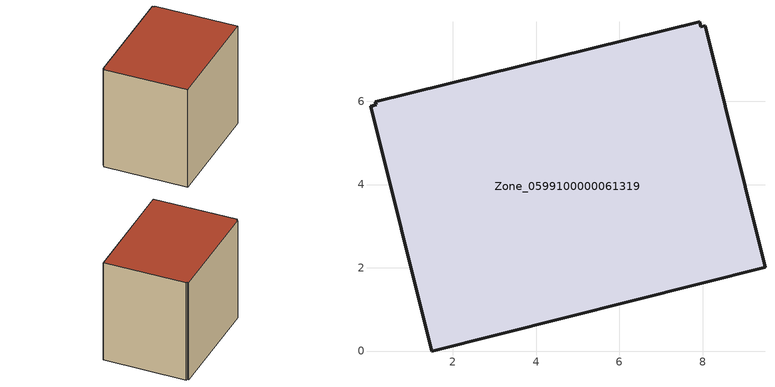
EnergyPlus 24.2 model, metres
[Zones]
Zone_0599100000061319
 floor ground (C_G): 0.02,5.88 0.15,5.91 0.14,5.99 7.93,7.91 7.96,7.79 8.06,7.81 9.5,2.01 1.49,0 z0
 wall outside (C_F): 8.06,7.81 7.96,7.79 7.93,7.91 0.14,5.99 0.15,5.91 0.02,5.88 1.49,0 9.5,2.01 8.06,7.81 z0:7.67
 roof outside (C_R): 0.15,5.91 0.02,5.88 1.49,0 9.5,2.01 8.06,7.81 7.96,7.79 7.93,7.91 0.14,5.99 z7.67
[BUILDING]
Pand.0599100000061319: North Axis=0; Terrain=City; Loads Convergence Tolerance Value=0.04; Temperature Convergence Tolerance Value=0.4; Solar Distribution=FullExterior; Maximum Number of Warmup Days=25; Minimum Number of Warmup Days=1
[Site:Location]
Rotterdam.The.Hague.AP_ZH_NLD Design_Conditions: Latitude=51.96; Longitude=4.45; Time Zone=1; Elevation=-4.5
[SITE:GROUNDTEMPERATURE:BUILDINGSURFACE]
18, 18, 18, 18, 18, 18, 18, 18, 18, 18, 18, 18
[MATERIAL] Thermal Absorptance=0.9; Solar Absorptance=0.7; Visible Absorptance=0.7
Name | Roughness | Thickness | Conductivity | Density | Specific Heat
G.TI.1946-1964 | MediumSmooth | 0.15 | 1 | 540 | 1210
F.TI.1946-1964 | Rough | 0.3 | 0.857143 | 1920 | 840
R.TI.1946-1964 | MediumRough | 0.2 | 0.277778 | 1500 | 1000
[CONSTRUCTION]
C_G: G.TI.1946-1964
C_F: F.TI.1946-1964
C_R: R.TI.1946-1964
[ZONE]
Zone_0599100000061319: Type=1; Multiplier=1; Ceiling Height=Autocalculate; Volume=Autocalculate; Floor Area=autocalculate; Part of Total Floor Area=Yes
[ZONEINFILTRATION:DESIGNFLOWRATE]
Infil_Zone_0599100000061319: Zone or ZoneList or Space or SpaceList=Zone_0599100000061319; Schedule=AlwaysOn; Design Flow Rate Calculation Method=Flow/Area; Flow Rate per Floor Area=0.003; Constant Term Coefficient=1; Temperature Term Coefficient=0; Velocity Term Coefficient=0; Velocity Squared Term Coefficient=0
[HVACTEMPLATE:ZONE:IDEALLOADSAIRSYSTEM]
Zone_0599100000061319: Maximum Heating Supply Air Temperature=50; Minimum Cooling Supply Air Temperature=13; Maximum Heating Supply Air Humidity Ratio=0.0156; Minimum Cooling Supply Air Humidity Ratio=0.0077; Heating Limit=NoLimit; Cooling Limit=NoLimit; Dehumidification Control Type=ConstantSensibleHeatRatio; Cooling Sensible Heat Ratio=0.7; Dehumidification Setpoint=60; Humidification Control Type=None; Humidification Setpoint=30; Outdoor Air Method=None; Outdoor Air Flow Rate per Person=0.00944; Outdoor Air Flow Rate per Zone Floor Area=0; Outdoor Air Flow Rate per Zone=0; Demand Controlled Ventilation Type=None; Outdoor Air Economizer Type=NoEconomizer; Heat Recovery Type=None; Sensible Heat Recovery Effectiveness=0.7; Latent Heat Recovery Effectiveness=0.65
[ZONECONTROL:THERMOSTAT]
ThermostatControl_Zone_0599100000061319: Zone or ZoneList=Zone_0599100000061319; Control Type Schedule=DualSetpointControlType; Control 1=Thermostat_Zone_0599100000061319; Temperature Difference Between Cutout And Setpoint=0
[THERMOSTATSETPOINT:DUALSETPOINT]
Thermostat_Zone_0599100000061319: Heating Setpoint Temperature Schedule=HeatingSetpoint_Zone_0599100000061319; Cooling Setpoint Temperature Schedule=CoolingSetpoint_Zone_0599100000061319
[SCHEDULE:COMPACT]
HeatingSetpoint_Zone_0599100000061319: Through: 12/31, For: AllDays, Until: 24:00, 21
CoolingSetpoint_Zone_0599100000061319: Through: 12/31, For: AllDays, Until: 24:00, 24
DualSetpointControlType: Through: 12/31, For: AllDays, Until: 24:00, 4
AlwaysOn: Through: 12/31, For: AllDays, Until: 24:00, 1
